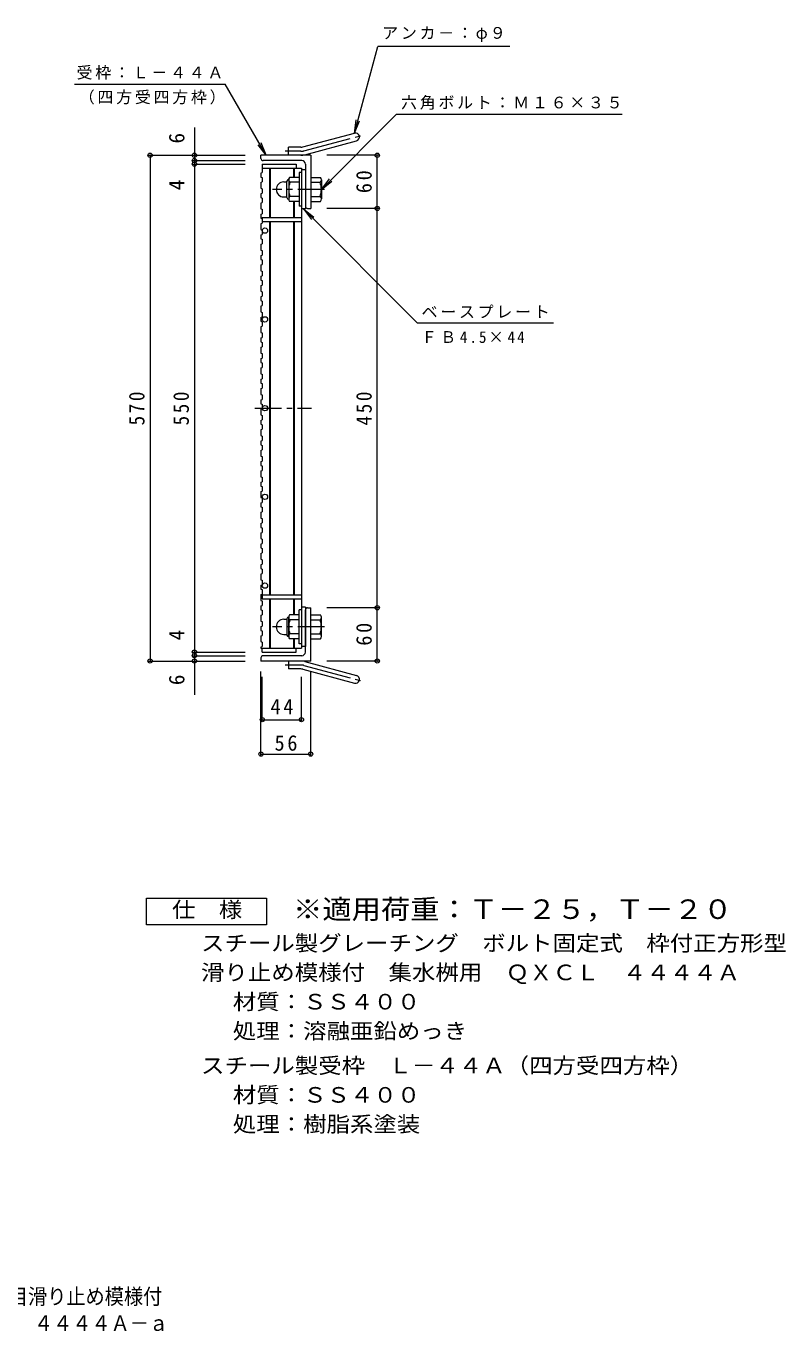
# Model space of a CAD drawing. Units: millimetres at full size, sheet at 1:6. Extents: x -966 to 940, y -829 to 753.
# Drawn here: x 84 to 940, y -829 to 646 of the extents above; entities that cross this region are included whole.
import ezdxf
from ezdxf.enums import TextEntityAlignment as Align

# ---------------------------------------------------------------- set-up
doc = ezdxf.new("R2010")
doc.units = ezdxf.units.MM
doc.header["$LTSCALE"] = 6
doc.header["$PDMODE"] = 32
doc.header["$PDSIZE"] = 4.8
doc.linetypes.add('CHAIN1', pattern=[8, 5, -1, 1, -1])
doc.linetypes.add('CHAIN2', pattern=[12, 9, -1, 1, -1])
for name, color, linetype, lineweight in [('E-1', 2, 'Continuous', 9), ('E-2', 3, 'Continuous', 9), ('E-4', 7, 'Continuous', 9), ('E-5', 7, 'Continuous', 9), ('E-C', 7, 'Continuous', 9), ('F-4_F-4ﾚｲﾔ', 2, 'Continuous', 9)]:
    doc.layers.add(name, color=color, linetype=linetype, lineweight=lineweight)
doc.layers.add('F-5_F-5ﾚｲﾔ', color=2, linetype='Continuous')
doc.styles.add('ＭＳ ゴシック', font='')
doc.styles.get('ＭＳ ゴシック').set_extended_font_data('MS Gothic')

msp = doc.modelspace()

# ---------------------------------------------------------------- linework, layer by layer
at = {"layer": 'E-1'}
for p, q in [((395.999, 509.693), (454.19, 525.286)), ((398.329, 501), (456.52, 516.592)), ((379.855, 500.387), (379.855, 509.387)), ((393.67, 509.387), (379.855, 509.387)), ((348.855, 496.887), (348.855, 500.387)), ((404.855, 500.387), (348.855, 500.387)), ((394.855, 494.387), (351.355, 494.387)), ((398.855, 490.387), (398.855, 442.887)), ((404.855, 500.387), (404.855, 440.387)), ((379.855, 472.887), (380.055, 472.887)), ((380.055, 472.637), (380.055, 451.137)), ((392.055, 475.387), (381.093, 475.387)), ((392.055, 480.887), (392.055, 442.887)), ((394.355, 480.887), (392.055, 480.887)), ((404.855, 475.387), (415.816, 475.387)), ((416.855, 472.637), (416.855, 451.137)), ((374.545, 470.387), (378.055, 470.387)), ((378.055, 452.687), (378.055, 471.087)), ((392.055, 469.887), (381.093, 469.887)), ((404.855, 469.887), (415.816, 469.887)), ((374.555, 453.387), (378.055, 453.387)), ((379.855, 450.887), (380.055, 450.887)), ((392.055, 453.887), (381.093, 453.887)), ((392.055, 448.387), (381.093, 448.387)), ((394.355, 442.887), (392.055, 442.887)), ((404.855, 453.887), (415.816, 453.887)), ((404.855, 448.387), (415.816, 448.387)), ((401.355, 440.387), (404.855, 440.387)), ((392.055, -50.114), (392.055, -12.114)), ((394.355, -12.114), (392.055, -12.114)), ((398.855, -59.614), (398.855, -12.114)), ((401.355, -9.614), (404.855, -9.614)), ((404.855, -69.614), (404.855, -9.614)), ((374.555, -22.614), (378.055, -22.614)), ((378.055, -21.914), (378.055, -40.314)), ((379.855, -20.114), (380.055, -20.114)), ((380.055, -41.864), (380.055, -20.364)), ((392.055, -17.614), (381.093, -17.614)), ((392.055, -23.114), (381.093, -23.114)), ((404.855, -17.614), (415.816, -17.614)), ((404.855, -23.114), (415.816, -23.114)), ((416.855, -41.864), (416.855, -20.364)), ((374.545, -39.614), (378.055, -39.614)), ((379.855, -42.114), (380.055, -42.114)), ((392.055, -39.114), (381.093, -39.114)), ((404.855, -39.114), (415.816, -39.114)), ((392.055, -44.614), (381.093, -44.614)), ((394.355, -50.114), (392.055, -50.114)), ((404.855, -44.614), (415.816, -44.614)), ((348.855, -66.114), (348.855, -69.614)), ((404.855, -69.614), (348.855, -69.614)), ((394.855, -63.614), (351.355, -63.614)), ((379.855, -69.614), (379.855, -78.614)), ((398.329, -70.227), (456.52, -85.819)), ((393.67, -78.614), (379.855, -78.614)), ((395.999, -78.921), (454.19, -94.513))]:
    msp.add_line(p, q, dxfattribs=at)
at = {"layer": 'E-1', "linetype": 'CHAIN2'}
for p, q in [((397.164, 505.347), (462.331, 522.808)), ((393.67, 504.887), (376.05, 504.887)), ((393.67, -74.114), (376.05, -74.114)), ((397.164, -74.574), (462.331, -92.035))]:
    msp.add_line(p, q, dxfattribs=at)
at = {"layer": 'E-1', "linetype": 'CHAIN1'}
for p, q in [((420.361, 461.887), (361.753, 461.887)), ((420.361, -31.114), (361.753, -31.114))]:
    msp.add_line(p, q, dxfattribs=at)
at = {"layer": 'E-1'}
for centre, radius, start, end in [((455.355, 520.939), 4.5, 285.00014, 104.99991), ((393.67, 518.387), 9, 270, 285.00002), ((351.355, 496.887), 2.5, 180, 270), ((393.67, 518.387), 18, 270, 285), ((394.855, 490.387), 4, 0, 90), ((379.855, 471.087), 1.8, 90, 180), ((384.215, 472.637), 4.16, 138.61835, 221.37988), ((412.695, 472.637), 4.16, 318.62012, 41.38165), ((374.545, 461.897), 8.49, 90, 180), ((374.555, 461.887), 8.5, 180, 270), ((404.055, 461.887), 24, 160.52881, 199.47119), ((392.855, 461.887), 24, 340.52881, 19.47119), ((379.855, 452.687), 1.8, 180, 270), ((384.215, 451.137), 4.16, 138.62012, 221.38165), ((401.355, 442.887), 2.5, 180, 270), ((412.695, 451.137), 4.16, 318.61835, 41.37988), ((401.355, -12.114), 2.5, 90, 180), ((374.555, -31.114), 8.5, 90, 180), ((379.855, -21.914), 1.8, 90, 180), ((384.215, -20.364), 4.16, 138.61835, 221.37988), ((404.055, -31.114), 24, 160.52881, 199.47119), ((392.855, -31.114), 24, 340.52881, 19.47119), ((412.695, -20.364), 4.16, 318.62012, 41.38165), ((374.545, -31.124), 8.49, 180, 270), ((379.855, -40.314), 1.8, 180, 270), ((384.215, -41.864), 4.16, 138.62012, 221.38165), ((412.695, -41.864), 4.16, 318.61835, 41.37988), ((351.355, -66.114), 2.5, 90, 180), ((393.67, -87.614), 18, 75, 90), ((394.855, -59.614), 4, 270, 0), ((393.67, -87.614), 9, 74.99998, 90), ((455.355, -90.166), 4.5, 255.00009, 74.99986)]:
    msp.add_arc(centre, radius, start, end, dxfattribs=at)
at = {"layer": 'E-1', "linetype": 'CHAIN2'}
for centre, start, end in [((393.67, 518.387), 270, 284.99995), ((393.67, -87.614), 75.00005, 90)]:
    msp.add_arc(centre, 13.5, start, end, dxfattribs=at)
at = {"layer": 'E-2'}
for p, q in [((350.355, 490.386), (388.355, 490.386)), ((388.355, 490.386), (388.355, 485.886)), ((348.855, 480.261), (350.355, 480.772)), ((350.355, 485.886), (350.355, 480.772)), ((350.355, 475.343), (350.355, 470.229)), ((358.355, 485.886), (358.355, 430.385)), ((359.355, 485.886), (359.355, 430.385)), ((385.355, 485.886), (385.355, 475.386)), ((386.355, 485.886), (386.355, 475.386)), ((394.355, 485.886), (394.355, -55.115)), ((398.855, 483.886), (394.355, 483.886)), ((398.855, 483.886), (398.855, 439.885)), ((348.855, 469.718), (350.355, 470.229)), ((348.855, 457.035), (350.355, 457.546)), ((350.355, 462.659), (350.355, 457.546)), ((348.855, 446.491), (350.355, 447.003)), ((350.355, 452.116), (350.355, 447.003)), ((385.355, 448.386), (385.355, 430.385)), ((386.355, 448.386), (386.355, 430.385)), ((348.855, 433.808), (350.355, 434.32)), ((350.355, 439.433), (350.355, 434.32)), ((350.355, 430.385), (394.355, 430.385)), ((350.355, 430.385), (350.355, 428.89)), ((350.355, 428.89), (350.355, 423.776)), ((398.855, 439.885), (394.355, 439.885)), ((348.855, 423.265), (350.355, 423.776)), ((350.355, 425.886), (394.355, 425.886)), ((350.355, 416.207), (350.355, 411.093)), ((358.355, 425.886), (358.355, 4.885)), ((359.355, 425.886), (359.355, 4.885)), ((385.355, 425.886), (385.355, 4.885)), ((386.355, 425.886), (386.355, 4.885)), ((348.855, 410.582), (350.355, 411.093)), ((348.855, 400.039), (350.355, 400.55)), ((350.355, 405.663), (350.355, 400.55)), ((348.855, 387.355), (350.355, 387.867)), ((348.855, 387.355), (348.855, 382.948)), ((350.355, 392.98), (350.355, 387.867)), ((348.855, 382.948), (350.355, 382.437)), ((348.855, 376.812), (350.355, 377.324)), ((350.355, 382.437), (350.355, 377.324)), ((350.355, 369.754), (350.355, 364.64)), ((348.855, 364.129), (350.355, 364.64)), ((348.855, 353.586), (350.355, 354.097)), ((350.355, 359.21), (350.355, 354.097)), ((348.855, 340.903), (350.355, 341.414)), ((350.355, 346.527), (350.355, 341.414)), ((348.855, 330.359), (350.355, 330.871)), ((350.355, 335.984), (350.355, 330.871)), ((348.855, 317.676), (350.355, 318.187)), ((350.355, 323.301), (350.355, 318.187)), ((350.355, 312.757), (350.355, 307.644)), ((348.855, 307.133), (350.355, 307.644)), ((350.355, 300.074), (350.355, 294.961)), ((348.855, 294.45), (350.355, 294.961)), ((348.855, 283.907), (350.355, 284.418)), ((350.355, 289.531), (350.355, 284.418)), ((348.855, 271.223), (350.355, 271.735)), ((350.355, 276.848), (350.355, 271.735)), ((350.355, 266.305), (350.355, 261.192)), ((348.855, 260.68), (350.355, 261.192)), ((350.355, 253.622), (350.355, 248.508)), ((348.855, 247.997), (350.355, 248.508)), ((348.855, 237.454), (350.355, 237.965)), ((350.355, 243.078), (350.355, 237.965)), ((348.855, 224.771), (350.355, 225.282)), ((350.355, 230.395), (350.355, 225.282)), ((348.855, 214.227), (350.355, 214.739)), ((350.355, 219.852), (350.355, 214.739)), ((350.355, 207.169), (350.355, 202.056)), ((348.855, 201.544), (350.355, 202.056)), ((350.355, 196.626), (350.355, 191.512)), ((348.855, 191.001), (350.355, 191.512)), ((348.855, 178.318), (350.355, 178.829)), ((350.355, 183.943), (350.355, 178.829)), ((348.855, 167.775), (350.355, 168.286)), ((350.355, 173.399), (350.355, 168.286)), ((348.855, 155.092), (350.355, 155.603)), ((350.355, 160.716), (350.355, 155.603)), ((348.855, 144.548), (350.355, 145.06)), ((350.355, 137.49), (350.355, 132.376)), ((348.855, 131.865), (350.355, 132.376)), ((348.855, 121.322), (350.355, 121.833)), ((348.855, 108.639), (350.355, 109.15)), ((350.355, 114.263), (350.355, 109.15)), ((348.855, 98.095), (350.355, 98.607)), ((350.355, 91.037), (350.355, 85.924)), ((348.855, 85.412), (350.355, 85.924)), ((348.855, 74.869), (350.355, 75.38)), ((348.855, 62.186), (350.355, 62.697)), ((350.355, 67.81), (350.355, 62.697)), ((348.855, 51.643), (350.355, 52.154)), ((350.355, 44.584), (350.355, 39.471)), ((348.855, 38.959), (350.355, 39.471)), ((348.855, 28.416), (350.355, 28.928)), ((348.855, 15.733), (350.355, 16.244)), ((350.355, 21.358), (350.355, 16.244)), ((348.855, 5.19), (350.355, 5.701)), ((350.355, 4.885), (394.355, 4.885)), ((350.355, 4.885), (350.355, 0.385)), ((350.355, 0.385), (394.355, 0.385)), ((358.355, 0.385), (358.355, -55.115)), ((359.355, 0.385), (359.355, -55.115)), ((385.355, 0.385), (385.355, -17.614)), ((386.355, 0.385), (386.355, -17.614)), ((348.855, -7.493), (350.355, -6.982)), ((350.355, -1.869), (350.355, -6.982)), ((398.855, -9.114), (394.355, -9.114)), ((398.855, -9.114), (398.855, -53.115)), ((348.855, -18.037), (350.355, -17.525)), ((350.355, -25.095), (350.355, -30.209)), ((348.855, -30.72), (350.355, -30.209)), ((348.855, -41.263), (350.355, -40.752)), ((348.855, -53.946), (350.355, -53.435)), ((350.355, -48.322), (350.355, -53.435)), ((350.355, -59.615), (350.355, -55.115)), ((385.355, -44.614), (385.355, -55.115)), ((386.355, -44.614), (386.355, -55.115)), ((388.355, -59.615), (388.355, -55.115)), ((398.855, -53.115), (394.355, -53.115)), ((350.355, -59.615), (388.355, -59.615))]:
    msp.add_line(p, q, dxfattribs=at)
at = {"layer": 'E-2', "linetype": 'CHAIN1'}
msp.add_line((341.889, 215.386), (405.89, 215.386), dxfattribs=at)
at = {"layer": 'E-2'}
for points in [[(350.355, 490.386), (350.355, 485.886), (394.355, 485.886)], [(348.855, 480.261), (348.855, 475.854), (350.355, 475.343)], [(348.855, 469.718), (348.855, 463.171), (350.355, 462.659)], [(348.855, 457.035), (348.855, 452.627), (350.355, 452.116)], [(348.855, 446.491), (348.855, 439.944), (350.355, 439.433)], [(348.855, 433.808), (348.855, 429.401), (350.355, 428.89)], [(348.855, 423.265), (348.855, 416.718), (350.355, 416.207)], [(348.855, 410.582), (348.855, 406.174), (350.355, 405.663)], [(348.855, 400.039), (348.855, 393.491), (350.355, 392.98)], [(348.855, 376.812), (348.855, 370.265), (350.355, 369.754)], [(348.855, 364.129), (348.855, 359.722), (350.355, 359.21)], [(348.855, 353.586), (348.855, 347.038), (350.355, 346.527)], [(348.855, 340.903), (348.855, 336.495), (350.355, 335.984)], [(348.855, 330.359), (348.855, 323.812), (350.355, 323.301)], [(348.855, 317.676), (348.855, 313.269), (350.355, 312.757)], [(348.855, 307.133), (348.855, 300.586), (350.355, 300.074)], [(348.855, 294.45), (348.855, 290.042), (350.355, 289.531)], [(348.855, 283.907), (348.855, 277.359), (350.355, 276.848)], [(348.855, 271.223), (348.855, 266.816), (350.355, 266.305)], [(348.855, 260.68), (348.855, 254.133), (350.355, 253.622)], [(348.855, 247.997), (348.855, 243.59), (350.355, 243.078)], [(348.855, 237.454), (348.855, 230.907), (350.355, 230.395)], [(348.855, 224.771), (348.855, 220.363), (350.355, 219.852)], [(348.855, 214.227), (348.855, 207.68), (350.355, 207.169)], [(348.855, 201.544), (348.855, 197.137), (350.355, 196.626)], [(348.855, 191.001), (348.855, 184.454), (350.355, 183.943)], [(348.855, 178.318), (348.855, 173.911), (350.355, 173.399)], [(348.855, 167.775), (348.855, 161.228), (350.355, 160.716)], [(348.855, 155.092), (348.855, 150.684), (350.355, 150.173), (350.355, 145.06)], [(348.855, 144.548), (348.855, 138.001), (350.355, 137.49)], [(348.855, 131.865), (348.855, 127.458), (350.355, 126.946), (350.355, 121.833)], [(348.855, 121.322), (348.855, 114.775), (350.355, 114.263)], [(348.855, 108.639), (348.855, 104.231), (350.355, 103.72), (350.355, 98.607)], [(348.855, 98.095), (348.855, 91.548), (350.355, 91.037)], [(348.855, 85.412), (348.855, 81.005), (350.355, 80.494), (350.355, 75.38)], [(348.855, 74.869), (348.855, 68.322), (350.355, 67.81)], [(348.855, 62.186), (348.855, 57.778), (350.355, 57.267), (350.355, 52.154)], [(348.855, 51.643), (348.855, 45.095), (350.355, 44.584)], [(348.855, 38.959), (348.855, 34.552), (350.355, 34.041), (350.355, 28.928)], [(348.855, 28.416), (348.855, 21.869), (350.355, 21.358)], [(348.855, 15.733), (348.855, 11.325), (350.355, 10.814), (350.355, 5.701)], [(348.855, 5.19), (348.855, -1.357), (350.355, -1.869)], [(348.855, -7.493), (348.855, -11.901), (350.355, -12.412), (350.355, -17.525)], [(348.855, -18.037), (348.855, -24.584), (350.355, -25.095)], [(348.855, -30.72), (348.855, -35.127), (350.355, -35.639), (350.355, -40.752)], [(348.855, -41.263), (348.855, -47.81), (350.355, -48.322)], [(348.855, -53.946), (348.855, -55.115), (394.355, -55.115)]]:
    msp.add_lwpolyline(points, dxfattribs=at)
for centre in [(353.355, 415.385), (353.355, 315.385), (353.355, 215.385), (353.355, 115.385), (353.355, 15.385)]:
    msp.add_circle(centre, 3, dxfattribs=at)
at = {"layer": 'E-4'}
for p, q in [((348.855, -176.365), (348.855, -81.614)), ((404.855, -176.365), (404.855, -81.614)), ((348.855, -174.565), (404.855, -174.565))]:
    msp.add_line(p, q, dxfattribs=at)
for p in [(348.855, -174.565), (404.855, -174.565)]:
    msp.add_point(p, dxfattribs=at)
at = {"layer": 'E-5'}
for p, q in [((454.191, 525.286), (480.394, 623.08)), ((629.394, 623.08), (480.394, 623.08)), ((138.561, 580.571), (308.561, 580.571)), ((354.855, 500.387), (308.561, 580.571)), ((454.191, 525.286), (456.149, 540.157)), ((454.191, 525.286), (459.931, 539.144)), ((354.855, 500.387), (345.724, 512.287)), ((354.855, 500.387), (349.115, 514.245)), ((416.855, 461.887), (425.986, 473.787)), ((416.855, 461.887), (428.755, 471.018)), ((396.605, 439.886), (405.737, 427.986)), ((396.605, 439.886), (408.506, 430.755)), ((396.605, 439.886), (524.802, 311.69)), ((524.802, 311.69), (678.305, 311.69))]:
    msp.add_line(p, q, dxfattribs=at)
msp.add_lwpolyline([(416.855, 461.887), (501.646, 546.678), (755.646, 546.678)], dxfattribs=at)
at = {"layer": 'E-C'}
for p, q in [((273.855, 531.746), (273.855, 494.387)), ((222.055, 500.387), (330.855, 500.387)), ((223.855, 500.387), (223.855, -69.614)), ((272.055, 494.387), (330.855, 494.387)), ((272.055, 490.387), (330.855, 490.387)), ((273.855, 494.387), (273.855, 490.387)), ((273.855, 490.387), (273.855, -59.614)), ((481.655, 500.387), (422.855, 500.387)), ((479.855, 440.387), (479.855, 500.387)), ((481.655, 440.387), (422.855, 440.387)), ((479.855, -9.614), (479.855, 440.387)), ((481.655, -9.614), (422.855, -9.614)), ((479.855, -69.614), (479.855, -9.614)), ((222.055, -69.614), (330.855, -69.614)), ((272.055, -59.614), (330.855, -59.614)), ((272.055, -63.614), (330.855, -63.614)), ((273.855, -59.614), (273.855, -63.614)), ((273.855, -63.614), (273.855, -107.778)), ((481.655, -69.614), (422.855, -69.614)), ((350.355, -137.553), (350.355, -87.614)), ((394.355, -137.553), (394.355, -87.614)), ((350.355, -135.753), (394.355, -135.753))]:
    msp.add_line(p, q, dxfattribs=at)
for p in [(223.855, 500.387), (273.855, 500.387), (479.855, 500.387), (273.855, 494.387), (273.855, 490.387), (479.855, 440.387), (479.855, -9.614), (273.855, -59.614), (223.855, -69.614), (273.855, -63.614), (273.855, -69.614), (479.855, -69.614), (350.355, -135.753), (394.355, -135.753)]:
    msp.add_point(p, dxfattribs=at)
at = {"layer": 'F-4_F-4ﾚｲﾔ'}
msp.add_lwpolyline([(220.023, -366.903), (220.023, -336.903), (355.023, -336.903), (355.023, -366.903)], close=True, dxfattribs=at)

# ---------------------------------------------------------------- texts
at = {"layer": 'E-4', "color": 2, "insert": (364.105, -170.965), "char_height": 17.6, "attachment_point": 7, "style": 'ＭＳ ゴシック'}
msp.add_mtext('\\T1.27;\\W0.95;56', dxfattribs=at)
at = {"layer": 'E-5', "char_height": 13.2, "attachment_point": 7, "style": 'ＭＳ ゴシック'}
for s, insert in [('\\T1.17;アンカ－：φ９', (485.394, 628.08)), ('\\T1.17;受枠：Ｌ－４４Ａ', (141.061, 585.571)), ('\\T1.17;（四方受四方枠）', (143.561, 557.571)), ('\\T1.17;六角ボルト：Ｍ１６×３５', (506.646, 551.678)), ('\\T1.17;ベースプレート', (529.802, 316.69)), ('\\T1.26;\\W0.95;ＦＢ4.5×44', (529.802, 288.69))]:
    msp.add_mtext(s, dxfattribs=dict(at, insert=insert))
at = {"layer": 'E-C', "color": 2, "style": 'ＭＳ ゴシック'}
for s, p in [('6', (267.855, 513.557)), ('4', (267.855, 460.886)), ('4', (267.855, -46.39)), ('6', (267.855, -96.845))]:
    msp.add_text(s, height=17.6, rotation=90, dxfattribs=at).set_placement(p, align=Align.BOTTOM_LEFT)
at = {"layer": 'E-C', "color": 2, "char_height": 17.6, "attachment_point": 7, "rotation": 90, "style": 'ＭＳ ゴシック'}
for s, insert in [('\\T1.27;\\W0.95;60', (473.855, 457.637)), ('\\T1.27;\\W0.9;570', (217.855, 195.886)), ('\\T1.27;\\W0.9;550', (267.855, 195.886)), ('\\T1.27;\\W0.9;450', (473.855, 195.886)), ('\\T1.27;\\W0.95;60', (473.855, -52.364))]:
    msp.add_mtext(s, dxfattribs=dict(at, insert=insert))
at = {"layer": 'E-C', "color": 2, "insert": (359.605, -129.753), "char_height": 17.6, "attachment_point": 7, "style": 'ＭＳ ゴシック'}
msp.add_mtext('\\T1.27;\\W0.95;44', dxfattribs=at)
at = {"layer": 'F-4_F-4ﾚｲﾔ', "style": 'ＭＳ ゴシック', "width": 1.1}
for s, p in [('仕\u3000様', (248.523, -363.903)), ('スチール製グレーチング\u3000ボルト固定式\u3000枠付正方形型', (281.277, -401.654)), ('滑り止め模様付\u3000集水桝用\u3000ＱＸＣＬ\u3000４４４４Ａ', (281.277, -434.655)), ('材質：ＳＳ４００', (317.104, -467.655)), ('処理：溶融亜鉛めっき', (317.104, -500.655)), ('スチール製受枠\u3000Ｌ－４４Ａ（四方受四方枠）', (281.277, -539.655)), ('材質：ＳＳ４００', (317.104, -572.655)), ('処理：樹脂系塗装', (317.104, -605.655))]:
    msp.add_text(s, height=17.6, dxfattribs=at).set_placement(p, align=Align.BOTTOM_LEFT)
at = {"layer": 'F-5_F-5ﾚｲﾔ', "color": 3, "style": 'ＭＳ ゴシック', "width": 1.1}
msp.add_text('※適用荷重：Ｔ－２５，Ｔ－２０', height=21.99, dxfattribs=at).set_placement((385.023, -366.903), align=Align.BOTTOM_LEFT)
at = {"layer": 'F-5_F-5ﾚｲﾔ', "style": 'ＭＳ ゴシック', "width": 0.9}
for s, p in [('スチール製グレーチング\u3000ボルト固定式\u3000枠付正方形型\u3000細目滑り止め模様付', (-518.58, -799.865)), ('集水桝用\u3000クッションなし\u3000ＱＸＣＬ\u3000４４４４Ａ－ａ', (-295.898, -829.865))]:
    msp.add_text(s, height=17.6, dxfattribs=at).set_placement(p, align=Align.BOTTOM_LEFT)

doc.saveas('drawing.dxf')
